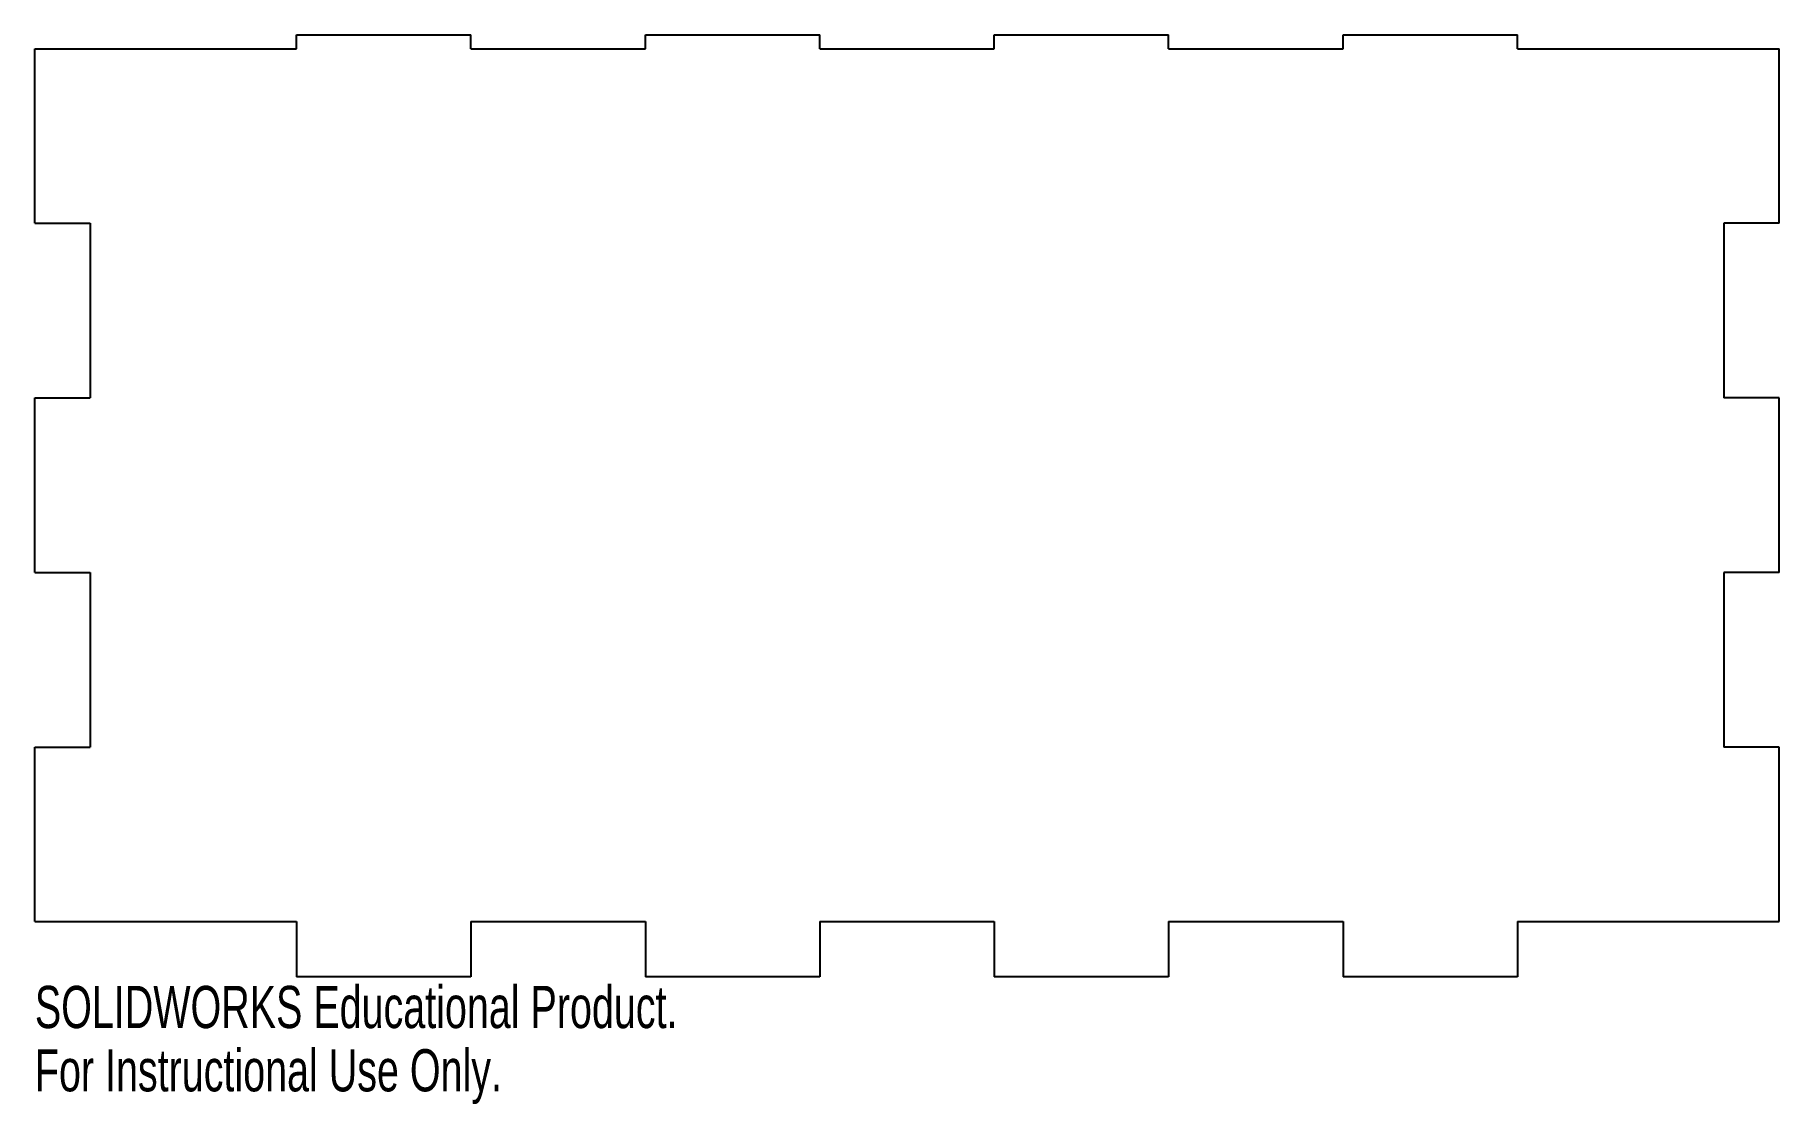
# Model space of a CAD drawing. Header units: millimetres. Extents: x 0 to 200, y -21 to 102.
import ezdxf

# ---------------------------------------------------------------- set-up
doc = ezdxf.new("R2010")
doc.units = ezdxf.units.MM
doc.styles.add('SLDTEXTSTYLE0', font='TXT', dxfattribs={"width": 0.7})

msp = doc.modelspace()

# ---------------------------------------------------------------- linework, layer by layer
at = {"color": 7, "linetype": 'Continuous', "lineweight": 25}
for p, q in [((0, 100), (30, 100)), ((0, 80), (0, 100)), ((30, 101.5875), (50, 101.5875)), ((30, 100), (30, 101.5875)), ((50, 100), (50, 101.5875)), ((50, 100), (70, 100)), ((70, 101.5875), (90, 101.5875)), ((70, 100), (70, 101.5875)), ((90, 100), (90, 101.5875)), ((90, 100), (110, 100)), ((110, 101.5875), (130, 101.5875)), ((110, 100), (110, 101.5875)), ((130, 100), (130, 101.5875)), ((130, 100), (150, 100)), ((150, 101.5875), (170, 101.5875)), ((150, 100), (150, 101.5875)), ((170, 100), (170, 101.5875)), ((170, 100), (200, 100)), ((200, 80), (200, 100)), ((0, 80), (6.35, 80)), ((6.35, 80), (6.35, 60)), ((200, 80), (193.65, 80)), ((193.65, 80), (193.65, 60)), ((0, 60), (6.35, 60)), ((0, 40), (0, 60)), ((200, 60), (193.65, 60)), ((200, 40), (200, 60)), ((0, 40), (6.35, 40)), ((6.35, 40), (6.35, 20)), ((193.65, 40), (193.65, 20)), ((200, 40), (193.65, 40)), ((0, 20), (6.35, 20)), ((0, 0), (0, 20)), ((200, 20), (193.65, 20)), ((200, 0), (200, 20)), ((0, 0), (30, 0)), ((30, 0), (30, -6.35)), ((50, 0), (50, -6.35)), ((50, 0), (70, 0)), ((70, 0), (70, -6.35)), ((90, 0), (90, -6.35)), ((90, 0), (110, 0)), ((110, 0), (110, -6.35)), ((130, 0), (130, -6.35)), ((130, 0), (150, 0)), ((150, 0), (150, -6.35)), ((170, 0), (170, -6.35)), ((170, 0), (200, 0)), ((50, -6.35), (30, -6.35)), ((90, -6.35), (70, -6.35)), ((130, -6.35), (110, -6.35)), ((170, -6.35), (150, -6.35))]:
    msp.add_line(p, q, dxfattribs=at)

# ---------------------------------------------------------------- texts
at = {"color": 7, "linetype": 'Continuous', "char_height": 4.83362, "attachment_point": 1, "style": 'SLDTEXTSTYLE0'}
for s, insert in [('SOLIDWORKS Educational Product.', (0, -7.3696)), ('For Instructional Use Only.', (0, -14.62))]:
    msp.add_mtext(s, dxfattribs=dict(at, insert=insert))

doc.saveas('drawing.dxf')
